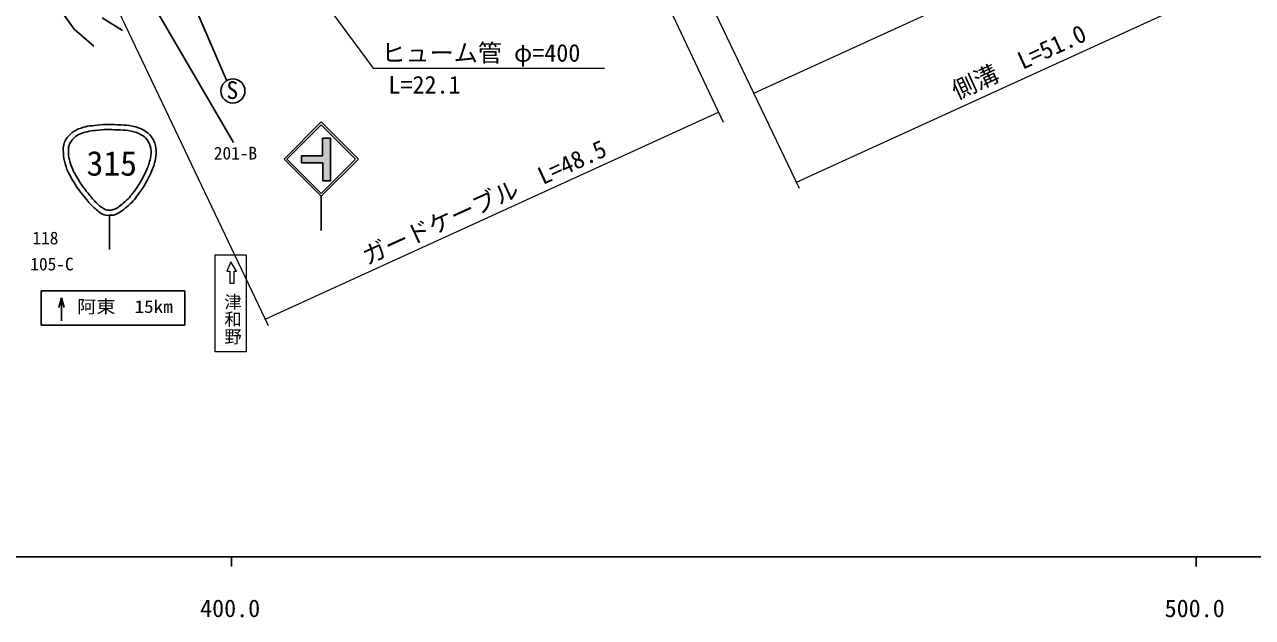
# Model space of a CAD drawing. Units: millimetres at full size, sheet at 1:1000, with parts at other scales. Extents: x 40000 to 680000, y 20000 to 380000.
# Drawn here: x 446532 to 573832, y 198715 to 260166 of the extents above; entities that cross this region are included whole.
import ezdxf
from ezdxf.enums import TextEntityAlignment as Align

# ---------------------------------------------------------------- set-up
doc = ezdxf.new("R2010")
doc.units = ezdxf.units.MM
doc.header["$LTSCALE"] = 1000
for name, color, linetype, lineweight in [('M-BGD', 7, 'Continuous', 25), ('M-STR-HTXT', 7, 'Continuous', 13), ('M-STR-STRC', 7, 'Continuous', 25), ('M-TTL-BAND', 7, 'Continuous', 25)]:
    doc.layers.add(name, color=color, linetype=linetype, lineweight=lineweight)
doc.styles.add('@ＭＳ 明朝', font='')
doc.styles.add('ＭＳ ゴシック', font='')
doc.styles.get('@ＭＳ 明朝').set_extended_font_data('@MS Mincho')
doc.styles.get('ＭＳ ゴシック').set_extended_font_data('MS Gothic')

msp = doc.modelspace()

# ---------------------------------------------------------------- hatches: boundary and pattern name
at = {"layer": 'M-STR-STRC'}
msp.add_hatch(color=256, dxfattribs=at).paths.add_polyline_path([(478248, 243971), (478248, 248390), (477418, 248390), (477418, 246549), (475232, 246549), (475232, 245828), (477449, 245828), (477449, 243971)])

# ---------------------------------------------------------------- linework, layer by layer
at = {"layer": 'M-BGD'}
for p, q in [((467451, 254408), (456835, 279204)), ((449611, 262590), (451691, 259694)), ((451691, 259694), (453718, 257930)), ((456699, 259565), (454567, 260868))]:
    msp.add_line(p, q, dxfattribs=at)
msp.add_circle((468129, 253281), 1250, dxfattribs=at)
at = {"layer": 'M-STR-HTXT'}
for p, q in [((503157, 292735), (526844, 243218)), ((518999, 250026), (499361, 291492)), ((463192, 282135), (482668, 255634)), ((471816, 228942), (449410, 276035)), ((522137, 253058), (568084, 274043)), ((526554, 243825), (573024, 265049)), ((482668, 255634), (506674, 255634)), ((471490, 229626), (518493, 251094))]:
    msp.add_line(p, q, dxfattribs=at)
at = {"layer": 'M-STR-STRC'}
for p, q in [((450860, 277607), (468204, 247950)), ((473434, 246226), (477295, 250087)), ((473731, 246226), (477295, 249790)), ((477295, 250087), (481156, 246226)), ((477295, 249790), (480859, 246226)), ((477418, 246549), (477418, 248390)), ((477418, 248390), (478248, 248390)), ((478248, 248390), (478248, 243971)), ((477295, 242366), (473434, 246226)), ((477295, 242663), (473731, 246226)), ((475232, 246549), (475232, 245828)), ((475232, 246549), (477418, 246549)), ((477449, 245828), (475232, 245828)), ((481156, 246226), (477295, 242366)), ((480859, 246226), (477295, 242663)), ((477449, 243971), (477449, 245828)), ((478248, 243971), (477449, 243971)), ((477295, 242366), (477295, 238810)), ((455346, 236858), (455346, 240396)), ((463160, 232558), (448259, 232558)), ((448259, 232558), (448259, 228997)), ((450369, 231828), (450101, 230828)), ((450369, 229450), (450369, 231828)), ((450369, 231828), (450637, 230828)), ((463160, 228997), (463160, 232558)), ((448259, 228997), (463160, 228997))]:
    msp.add_line(p, q, dxfattribs=at)
at = {"layer": 'M-STR-STRC', "lineweight": 13}
for p, q in [((466292, 236311), (469521, 236311)), ((466292, 226233), (466292, 236311)), ((467934, 235560), (467508, 234598)), ((468501, 234614), (467934, 235560)), ((469521, 236311), (469521, 226233)), ((467508, 234598), (467797, 234598)), ((467797, 234598), (467797, 233352)), ((468249, 233352), (468249, 234614)), ((468249, 234614), (468501, 234614)), ((467797, 233352), (468249, 233352)), ((469521, 226233), (466292, 226233))]:
    msp.add_line(p, q, dxfattribs=at)
at = {"layer": 'M-STR-STRC'}
for points in [[(454044, 249740), (454999, 249843), (455544, 249814), (456503, 249766), (456970, 249743), (457237, 249737), (457693, 249634), (458184, 249523), (458476, 249467), (458909, 249211), (459256, 249007), (459442, 248850), (459676, 248524), (459951, 248140), (460068, 247877), (460152, 247413), (460236, 246955), (460183, 246681), (460099, 246223), (459998, 245667), (459879, 245365), (459650, 244848), (459270, 243990), (459002, 243526), (458460, 242759), (458059, 242191), (457813, 241877), (457297, 241411), (456829, 240988), (456557, 240727), (455974, 240485), (455810, 240417), (455703, 240415), (455525, 240406), (455235, 240391), (455058, 240363), (454785, 240459), (454322, 240622), (454123, 240851), (453753, 241173), (453373, 241504), (453200, 241735), (452881, 242125), (452370, 242748), (452078, 243099), (451665, 243791), (451235, 244508), (450990, 244923), (450739, 245721), (450604, 246150), (450572, 246408), (450554, 246858), (450539, 247241), (450507, 247474), (450633, 247836), (450780, 248258), (450949, 248475), (451268, 248788), (451557, 249071), (451766, 249191), (452140, 249343), (452844, 249629), (453289, 249658), (454044, 249740)], [(454152, 249223), (455055, 249319), (455570, 249285), (456477, 249238), (456908, 249215), (457155, 249211), (457576, 249116), (458003, 249019), (458258, 248970), (458636, 248747), (458907, 248587), (459053, 248464), (459237, 248208), (459458, 247900), (459551, 247689), (459619, 247316), (459689, 246932), (459645, 246702), (459575, 246319), (459482, 245811), (459373, 245535), (459164, 245063), (458801, 244242), (458544, 243799), (458026, 243065), (457652, 242535), (457422, 242241), (456940, 241806), (456525, 241431), (456284, 241199), (455767, 240985), (455668, 240944), (455604, 240943), (455497, 240938), (455290, 240927), (455163, 240906), (454966, 240976), (454579, 241112), (454412, 241304), (454103, 241573), (453749, 241882), (453588, 242097), (453290, 242460), (452799, 243060), (452518, 243397), (452120, 244063), (451716, 244739), (451484, 245129), (451248, 245881), (451130, 246258), (451102, 246484), (451086, 246879), (451073, 247184), (451049, 247369), (451149, 247657), (451264, 247987), (451396, 248157), (451646, 248402), (451876, 248628), (452044, 248724), (452343, 248846), (453011, 249118), (453434, 249146), (454152, 249223)]]:
    msp.add_open_spline(points, degree=3, knots=[0, 0, 0, 0, 1, 1, 1, 2, 2, 2, 3, 3, 3, 4, 4, 4, 5, 5, 5, 6, 6, 6, 7, 7, 7, 8, 8, 8, 9, 9, 9, 10, 10, 10, 11, 11, 11, 12, 12, 12, 13, 13, 13, 14, 14, 14, 15, 15, 15, 16, 16, 16, 17, 17, 17, 18, 18, 18, 19, 19, 19, 20, 20, 20, 21, 21, 21, 21], dxfattribs=at)
at = {"layer": 'M-TTL-BAND'}
for p, q in [((40000, 205000), (579000, 205000)), ((468000, 205000), (468000, 204000)), ((568000, 205000), (568000, 204000))]:
    msp.add_line(p, q, dxfattribs=at)

# ---------------------------------------------------------------- texts
at = {"layer": 'M-BGD', "style": 'ＭＳ ゴシック'}
for s, height, p in [('S', 1833, (467451, 251908)), ('201-B', 1320, (466153, 245778)), ('118', 1320, (447347, 236988)), ('105-C', 1320, (447128, 234285))]:
    msp.add_text(s, height=height, dxfattribs=at).set_placement(p, align=Align.BOTTOM_LEFT)
at = {"layer": 'M-STR-HTXT', "style": 'ＭＳ ゴシック'}
for s, p in [('側溝\u3000L=51.0', (543406, 251847)), ('ガードケーブル\u3000L=48.5', (482297, 234712))]:
    msp.add_text(s, height=1833, rotation=24.548, dxfattribs=at).set_placement(p, align=Align.BOTTOM_LEFT)
for s, p in [('ヒューム管 φ=400', (483522, 255767)), ('L=22.1', (484255, 252462))]:
    msp.add_text(s, height=1833, dxfattribs=at).set_placement(p, align=Align.BOTTOM_LEFT)
at = {"layer": 'M-STR-STRC', "style": 'ＭＳ ゴシック'}
msp.add_text('315', height=2566, dxfattribs=at).set_placement((452954, 243730), align=Align.BOTTOM_LEFT)
at = {"layer": 'M-STR-STRC', "style": 'ＭＳ ゴシック', "width": 1.1}
msp.add_text('阿東\u300015km', height=1320, dxfattribs=at).set_placement((451996, 229878), align=Align.BOTTOM_LEFT)
at = {"layer": 'M-STR-STRC', "style": '@ＭＳ 明朝'}
msp.add_text('津和野', height=1320, rotation=270, dxfattribs=at).set_placement((467070, 232334), align=Align.BOTTOM_LEFT)
at = {"layer": 'M-TTL-BAND', "style": 'ＭＳ ゴシック'}
for s, p in [('400.0', (467844, 198195)), ('500.0', (567844, 198195))]:
    msp.add_text(s, height=1833, dxfattribs=at).set_placement(p, align=Align.BOTTOM_CENTER)

doc.saveas('drawing.dxf')
